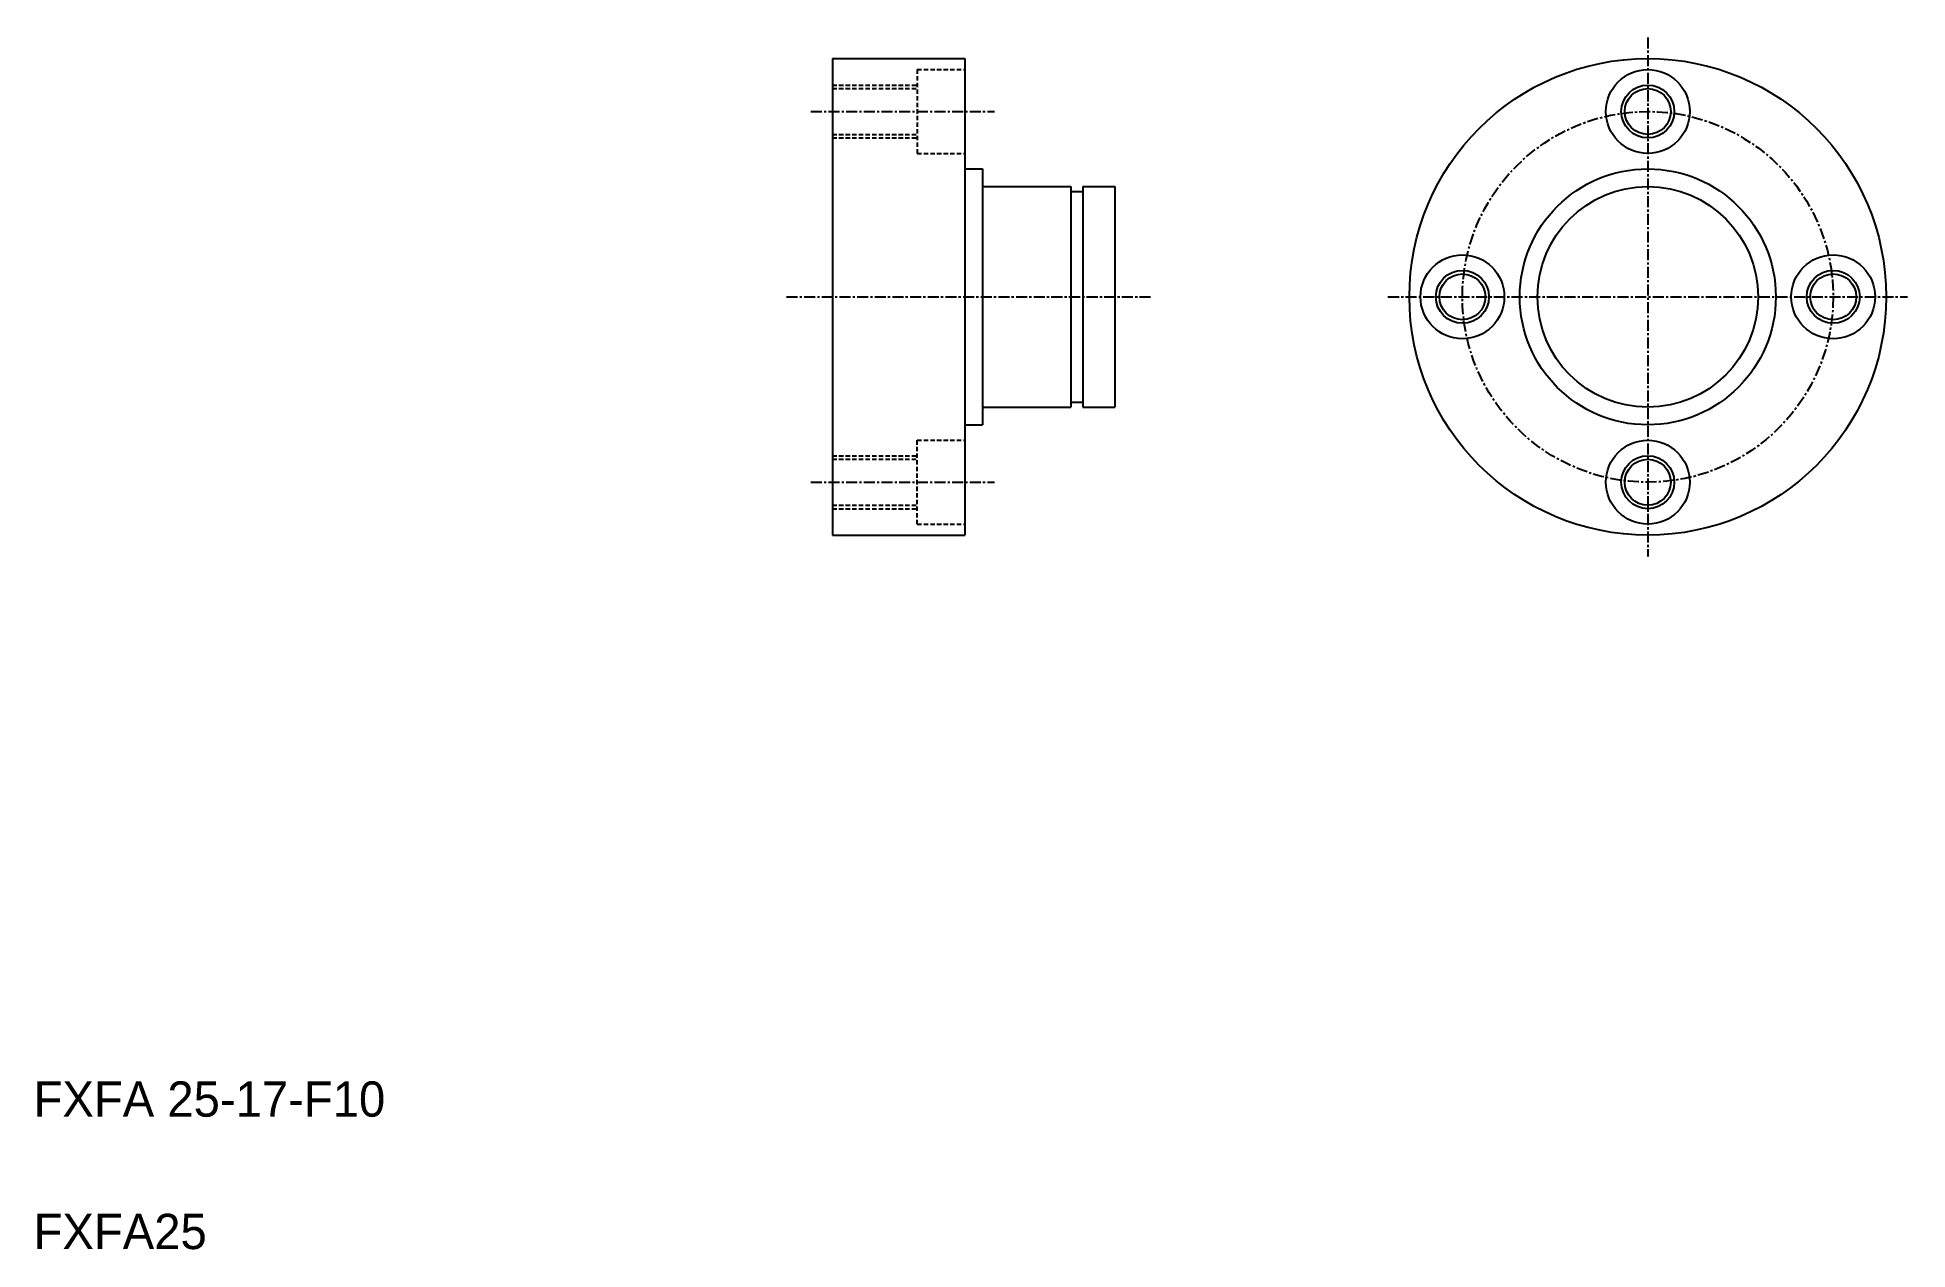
# Model space of a CAD drawing. Extents: x -4 to 208, y 114 to 252.
import ezdxf

# ---------------------------------------------------------------- set-up
doc = ezdxf.new("R2010")
doc.units = 0
doc.linetypes.add('CENTER', pattern=[2, 1.25, -0.25, 0.25, -0.25])
doc.linetypes.add('DASHED', pattern=[0.75, 0.5, -0.25])
doc.layers.get('0').update_dxf_attribs({"linetype": 'CONTINUOUS'})
doc.layers.add('CENTER', color=1, linetype='CENTER')

msp = doc.modelspace()

# ---------------------------------------------------------------- linework, layer by layer
at = {"color": 7, "linetype": 'CONTINUOUS'}
for p, q in [((86.11, 249.17), (86.11, 195.17)), ((86.11, 249.17), (101.11, 249.17)), ((101.11, 249.17), (101.11, 195.17)), ((101.11, 236.67), (103.11, 236.67)), ((101.11, 235.67), (101.11, 235.67)), ((103.11, 236.67), (103.11, 207.67)), ((103.31, 234.67), (113.11, 234.67)), ((113.11, 234.67), (113.11, 209.67)), ((113.11, 234.12), (114.46, 234.12)), ((114.46, 234.67), (114.46, 209.67)), ((114.46, 234.67), (118.11, 234.67)), ((118.11, 234.67), (118.11, 209.67)), ((101.11, 222.17), (101.11, 222.17)), ((113.11, 210.22), (114.46, 210.22)), ((101.11, 207.67), (103.11, 207.67)), ((103.31, 209.67), (113.11, 209.67)), ((114.46, 209.67), (118.11, 209.67)), ((86.11, 195.17), (101.11, 195.17))]:
    msp.add_line(p, q, dxfattribs=at)
at = {"color": 3, "linetype": 'DASHED'}
for p, q in [((95.71, 247.92), (95.71, 238.42)), ((95.71, 247.92), (101.11, 247.92)), ((86.11, 246.17), (95.71, 246.17)), ((86.11, 245.77), (95.71, 245.77)), ((86.11, 240.57), (95.71, 240.57)), ((86.11, 240.17), (95.71, 240.17)), ((95.71, 238.42), (101.11, 238.42)), ((95.71, 205.92), (101.11, 205.92)), ((95.71, 196.42), (95.71, 205.92)), ((86.11, 204.17), (95.71, 204.17)), ((86.11, 203.77), (95.71, 203.77)), ((86.11, 198.57), (95.71, 198.57)), ((86.11, 198.17), (95.71, 198.17)), ((95.71, 196.42), (101.11, 196.42))]:
    msp.add_line(p, q, dxfattribs=at)
at = {"color": 7, "linetype": 'CONTINUOUS'}
for centre, radius in [((178.47, 222.17), 27), ((178.47, 243.17), 4.75), ((178.47, 243.17), 2.6), ((178.47, 222.17), 14.5), ((178.47, 222.17), 12.5), ((157.47, 222.17), 4.75), ((199.47, 222.17), 4.75), ((157.47, 222.17), 2.6), ((199.47, 222.17), 2.6), ((178.47, 201.17), 4.75), ((178.47, 201.17), 2.6)]:
    msp.add_circle(centre, radius, dxfattribs=at)
at = {"color": 3, "linetype": 'CONTINUOUS'}
for centre in [(178.47, 243.17), (157.47, 222.17), (199.47, 222.17), (178.47, 201.17)]:
    msp.add_circle(centre, 3, dxfattribs=at)
at = {"color": 7, "linetype": 'CONTINUOUS'}
for centre, start, end in [((103.31, 234.87), 180, 270), ((103.31, 209.47), 90, 180)]:
    msp.add_arc(centre, 0.2, start, end, dxfattribs=at)
at = {"layer": 'CENTER', "color": 1, "linetype": 'CENTER'}
for p, q in [((178.47, 251.57), (178.47, 192.76)), ((83.67, 243.17), (104.47, 243.17)), ((80.91, 222.17), (122.41, 222.17)), ((149.04, 222.17), (207.9, 222.17)), ((83.67, 201.17), (104.47, 201.17))]:
    msp.add_line(p, q, dxfattribs=at)
msp.add_circle((178.47, 222.17), 21, dxfattribs=at)

# ---------------------------------------------------------------- texts
at = {"color": 7, "linetype": 'CONTINUOUS'}
for s, p in [('FXFA 25-17-F10', (-4.37, 129.28)), ('FXFA25', (-4.37, 114.28))]:
    msp.add_text(s, height=4, dxfattribs=at).set_placement(p)

doc.saveas('drawing.dxf')
